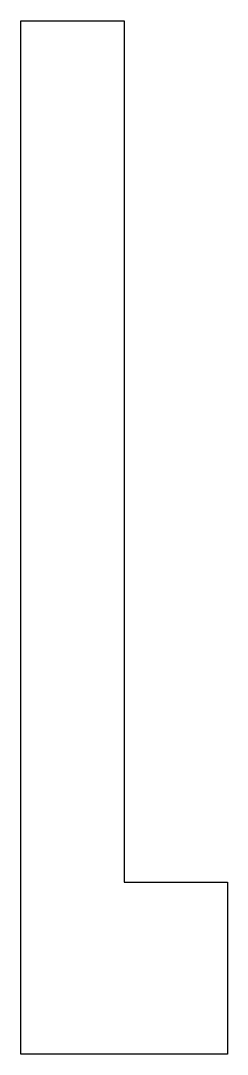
# Model space of a CAD drawing. Header units: millimetres. Extents: x -1 to 5, y 42 to 72.
import ezdxf

# ---------------------------------------------------------------- set-up
doc = ezdxf.new("R2010")
doc.units = ezdxf.units.MM
doc.layers.get('0').update_dxf_attribs({"linetype": 'CONTINUOUS'})

msp = doc.modelspace()

# ---------------------------------------------------------------- linework, layer by layer
msp.add_lwpolyline([(-1, 42), (-1, 72), (2, 72), (2, 47), (5, 47), (5, 42)], close=True)

doc.saveas('drawing.dxf')
